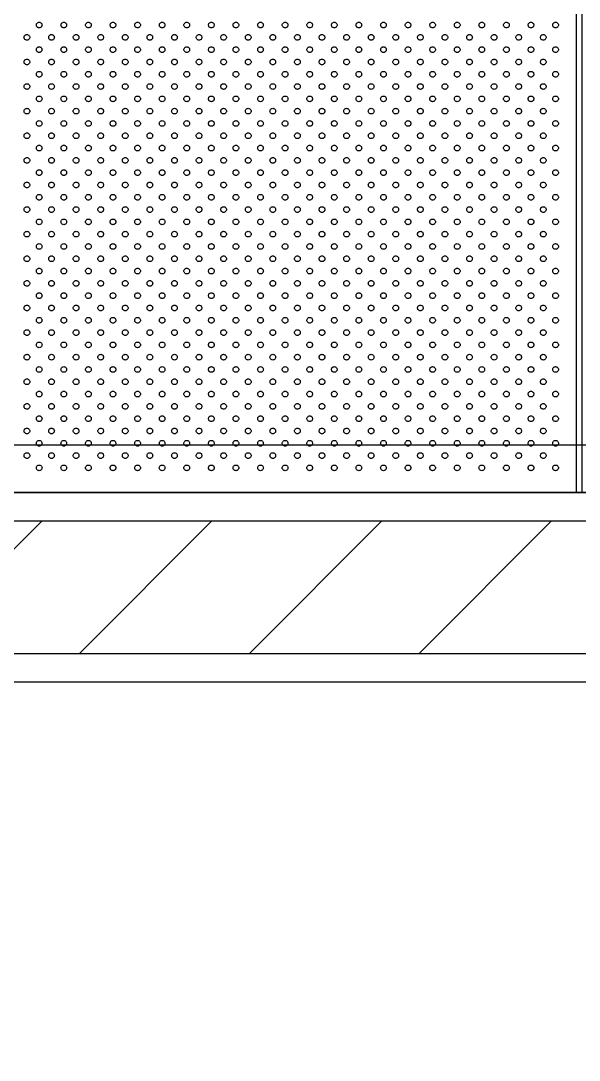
# Model space of a CAD drawing. Header units: millimetres. Extents: x 28487 to 58856, y 2691 to 22893.
# Drawn here: x 29377 to 29673, y 4850 to 5399 of the extents above; entities that cross this region are included whole.
import ezdxf
from ezdxf.xclip import XClip

# ---------------------------------------------------------------- set-up
doc = ezdxf.new("R2010")
doc.units = ezdxf.units.MM
doc.header["$XCLIPFRAME"] = 0
for name, color, linetype in [('0-LOCK', 251, 'Continuous'), ('000 - H A T C H', 9, 'Continuous'), ('000_CLIP-IN_ACESSORIES_SUB_COLOR_1', 1, 'Continuous'), ('000_CLIP-IN_PANEL_MAIN_COLOR_1', 3, 'Continuous'), ('000_CLIP-IN_PANEL_SUB_COLOR_2', 1, 'Continuous'), ('000_CLIP-IN_PANEL_WIPEOUT_', 250, 'Continuous')]:
    doc.layers.add(name, color=color, linetype=linetype)

# ---------------------------------------------------------------- blocks, each defined once
blk = doc.blocks.new('C-2-PP00-AR-2350-01-B_20251110-161349_EX_PLAN_WALL')
h = blk.add_hatch()
h.set_pattern_fill('ANSI31', color=251, scale=20, style=0)
h.set_pattern_definition([(45, (344539.788377367, -412772.7056011707), (-44.90128060534576, 44.90128060534577), [])])
h.paths.add_polyline_path([(14.89999999850988, -1900.000000001863), (84.89999999850988, -1900.000000001863), (84.89999999850988, -100.0000000018626), (14.89999999850988, -100.0000000018626)])
h.paths.add_polyline_path([(99.89999999850988, -1915.000000001863), (99.89999999850988, -1985), (3099.89999999851, -1985), (3099.89999999851, -1915.000000001863)])
h.paths.add_polyline_path([(3184.900000002235, -100.0000000018626), (3114.89999999851, -100.0000000018626), (3114.89999999851, -1900.000000001863), (3184.89999999851, -1900.000000001863)])
at = {"color": 2}
for p, q in [((99.89999999850988, -1900.000000001863), (3099.89999999851, -1900.000000001863)), ((0, -2000), (3199.800000000745, -2000))]:
    blk.add_line(p, q, dxfattribs=at)
at = {"color": 1}
for p, q in [((99.89999999850988, -1915.000000001863), (3099.89999999851, -1915.000000001863)), ((99.89999999850988, -1985), (3099.89999999851, -1985))]:
    blk.add_line(p, q, dxfattribs=at)
blk = doc.blocks.new('*U157')
blk.add_wipeout([(-299.9999999809079, -299.9999999943541), (300.0000000190922, -299.9999999943541), (300.0000000190922, 300.0000000056459), (-299.9999999809079, 300.0000000056459)]).dxf.layer = '000_CLIP-IN_PANEL_WIPEOUT_'
at = {"layer": '000_CLIP-IN_ACESSORIES_SUB_COLOR_1'}
blk.add_lwpolyline([(-296.9999999809079, -296.9999999943541), (297.0000000190921, -296.9999999943541), (297.0000000190921, 297.0000000056459), (-296.9999999809079, 297.0000000056459)], close=True, dxfattribs=at)
at = {"layer": '000_CLIP-IN_PANEL_MAIN_COLOR_1'}
blk.add_lwpolyline([(-299.9999999809079, -299.9999999943541), (300.0000000190921, -299.9999999943541), (300.0000000190921, 300.0000000056459), (-299.9999999809079, 300.0000000056459)], close=True, dxfattribs=at)
blk = doc.blocks.new('TYP.CLIP-IN_20251110-163539_FOR_PPLINE_C02')
blk.add_blockref('*U157', (-900, -900.0000000000518))
at = {"color": 1}
blk.add_lwpolyline([(-1500.000000000005, -900.0000000000002), (1499.999999999995, -900.0000000000002), (1499.999999999995, 899.9999999999998), (-1500.000000000005, 899.9999999999998)], close=True, dxfattribs=at)
at = {"layer": '000_CLIP-IN_PANEL_SUB_COLOR_2'}
for centre in [(-886.9999999601132, -652.9999999941147), (-873.9999999611027, -652.9999999941147), (-860.9999999620923, -652.9999999941147), (-847.9999999630818, -652.9999999941147), (-834.9999999640713, -652.9999999941147), (-821.9999999650609, -652.9999999941147), (-808.9999999660504, -652.9999999941147), (-795.9999999670399, -652.9999999941145), (-782.9999999680294, -652.9999999941145), (-769.999999969019, -652.9999999941145), (-756.9999999700085, -652.9999999941145), (-743.999999970998, -652.9999999941145), (-730.9999999719876, -652.9999999941145), (-717.9999999729771, -652.9999999941145), (-704.9999999739666, -652.9999999941145), (-691.9999999749562, -652.9999999941145), (-678.9999999759457, -652.9999999941145), (-665.9999999769352, -652.9999999941145), (-652.9999999779247, -652.9999999941145), (-639.9999999789143, -652.9999999941145), (-626.9999999799038, -652.9999999941145), (-613.9999999808933, -652.9999999941145), (-893.4999999596475, -659.4999999945003), (-880.4999999606371, -659.4999999945003), (-867.4999999616266, -659.4999999945003), (-854.4999999626161, -659.4999999945003), (-841.4999999636057, -659.4999999945003), (-828.4999999645952, -659.4999999945003), (-815.4999999655847, -659.4999999945003), (-802.4999999665743, -659.4999999945003), (-789.4999999675638, -659.4999999945002), (-776.4999999685533, -659.4999999945002), (-763.4999999695428, -659.4999999945002), (-750.4999999705324, -659.4999999945002), (-737.4999999715219, -659.4999999945002), (-724.4999999725114, -659.4999999945002), (-711.499999973501, -659.4999999945002), (-698.4999999744905, -659.4999999945002), (-685.49999997548, -659.4999999945002), (-672.4999999764696, -659.4999999945002), (-659.4999999774591, -659.4999999945002), (-646.4999999784486, -659.4999999945002), (-633.4999999794381, -659.4999999945002), (-620.4999999804277, -659.4999999945002), (-886.9999999601132, -665.9999999940346), (-873.9999999611027, -665.9999999940346), (-860.9999999620923, -665.9999999940346), (-847.9999999630818, -665.9999999940346), (-834.9999999640713, -665.9999999940346), (-821.9999999650609, -665.9999999940346), (-808.9999999660504, -665.9999999940345), (-795.9999999670399, -665.9999999940345), (-782.9999999680294, -665.9999999940345), (-769.999999969019, -665.9999999940345), (-756.9999999700085, -665.9999999940345), (-743.999999970998, -665.9999999940345), (-730.9999999719876, -665.9999999940345), (-717.9999999729771, -665.9999999940345), (-704.9999999739666, -665.9999999940345), (-691.9999999749562, -665.9999999940345), (-678.9999999759457, -665.9999999940345), (-665.9999999769352, -665.9999999940345), (-652.9999999779247, -665.9999999940345), (-639.9999999789143, -665.9999999940345), (-626.9999999799038, -665.9999999940345), (-613.9999999808933, -665.9999999940345), (-893.4999999596475, -672.4999999944203), (-880.4999999606371, -672.4999999944203), (-867.4999999616266, -672.4999999944203), (-854.4999999626161, -672.4999999944203), (-841.4999999636057, -672.4999999944203), (-828.4999999645952, -672.4999999944203), (-815.4999999655847, -672.4999999944203), (-802.4999999665743, -672.4999999944201), (-789.4999999675638, -672.4999999944201), (-776.4999999685533, -672.4999999944201), (-763.4999999695428, -672.4999999944201), (-750.4999999705324, -672.4999999944201), (-737.4999999715219, -672.4999999944201), (-724.4999999725114, -672.4999999944201), (-711.499999973501, -672.4999999944201), (-698.4999999744905, -672.4999999944201), (-685.49999997548, -672.4999999944201), (-672.4999999764696, -672.4999999944201), (-659.4999999774591, -672.4999999944201), (-646.4999999784486, -672.4999999944201), (-633.4999999794381, -672.4999999944201), (-620.4999999804277, -672.4999999944201), (-886.9999999601132, -678.9999999939546), (-873.9999999611027, -678.9999999939546), (-860.9999999620923, -678.9999999939546), (-847.9999999630818, -678.9999999939546), (-834.9999999640713, -678.9999999939546), (-821.9999999650609, -678.9999999939546), (-808.9999999660504, -678.9999999939545), (-795.9999999670399, -678.9999999939545), (-782.9999999680294, -678.9999999939545), (-769.999999969019, -678.9999999939545), (-756.9999999700085, -678.9999999939545), (-743.999999970998, -678.9999999939545), (-730.9999999719876, -678.9999999939545), (-717.9999999729771, -678.9999999939545), (-704.9999999739666, -678.9999999939545), (-691.9999999749562, -678.9999999939545), (-678.9999999759457, -678.9999999939545), (-665.9999999769352, -678.9999999939545), (-652.9999999779247, -678.9999999939545), (-639.9999999789143, -678.9999999939545), (-626.9999999799038, -678.9999999939545), (-613.9999999808933, -678.9999999939545), (-893.4999999596475, -685.4999999943402), (-880.4999999606371, -685.4999999943402), (-867.4999999616266, -685.4999999943402), (-854.4999999626161, -685.4999999943402), (-841.4999999636057, -685.4999999943402), (-828.4999999645952, -685.4999999943402), (-815.4999999655847, -685.4999999943402), (-802.4999999665743, -685.4999999943401), (-789.4999999675638, -685.4999999943401), (-776.4999999685533, -685.4999999943401), (-763.4999999695428, -685.4999999943401), (-750.4999999705324, -685.4999999943401), (-737.4999999715219, -685.4999999943401), (-724.4999999725114, -685.4999999943401), (-711.499999973501, -685.4999999943401), (-698.4999999744905, -685.4999999943401), (-685.49999997548, -685.4999999943401), (-672.4999999764696, -685.4999999943401), (-659.4999999774591, -685.4999999943401), (-646.4999999784486, -685.4999999943401), (-633.4999999794381, -685.4999999943401), (-620.4999999804277, -685.4999999943401), (-886.9999999601132, -691.9999999938746), (-873.9999999611027, -691.9999999938746), (-860.9999999620923, -691.9999999938746), (-847.9999999630818, -691.9999999938746), (-834.9999999640713, -691.9999999938746), (-821.9999999650609, -691.9999999938746), (-808.9999999660504, -691.9999999938744), (-795.9999999670399, -691.9999999938744), (-782.9999999680294, -691.9999999938744), (-769.999999969019, -691.9999999938744), (-756.9999999700085, -691.9999999938744), (-743.999999970998, -691.9999999938744), (-730.9999999719876, -691.9999999938744), (-717.9999999729771, -691.9999999938744), (-704.9999999739666, -691.9999999938744), (-691.9999999749562, -691.9999999938744), (-678.9999999759457, -691.9999999938744), (-665.9999999769352, -691.9999999938744), (-652.9999999779247, -691.9999999938744), (-639.9999999789143, -691.9999999938744), (-626.9999999799038, -691.9999999938744), (-613.9999999808933, -691.9999999938744), (-893.4999999596475, -698.4999999942602), (-880.4999999606371, -698.4999999942602), (-867.4999999616266, -698.4999999942602), (-854.4999999626161, -698.4999999942602), (-841.4999999636057, -698.4999999942602), (-828.4999999645952, -698.4999999942602), (-815.4999999655847, -698.4999999942602), (-802.4999999665743, -698.4999999942601), (-789.4999999675638, -698.4999999942601), (-776.4999999685533, -698.4999999942601), (-763.4999999695428, -698.4999999942601), (-750.4999999705324, -698.4999999942601), (-737.4999999715219, -698.4999999942601), (-724.4999999725114, -698.4999999942601), (-711.499999973501, -698.4999999942601), (-698.4999999744905, -698.4999999942601), (-685.49999997548, -698.4999999942601), (-672.4999999764696, -698.4999999942601), (-659.4999999774591, -698.4999999942601), (-646.4999999784486, -698.4999999942601), (-633.4999999794381, -698.4999999942601), (-620.4999999804277, -698.4999999942601), (-886.9999999601132, -704.9999999937945), (-873.9999999611027, -704.9999999937945), (-860.9999999620923, -704.9999999937945), (-847.9999999630818, -704.9999999937945), (-834.9999999640713, -704.9999999937945), (-821.9999999650609, -704.9999999937945), (-808.9999999660504, -704.9999999937944), (-795.9999999670399, -704.9999999937944), (-782.9999999680294, -704.9999999937944), (-769.999999969019, -704.9999999937944), (-756.9999999700085, -704.9999999937944), (-743.999999970998, -704.9999999937944), (-730.9999999719876, -704.9999999937944), (-717.9999999729771, -704.9999999937944), (-704.9999999739666, -704.9999999937944), (-691.9999999749562, -704.9999999937944), (-678.9999999759457, -704.9999999937944), (-665.9999999769352, -704.9999999937944), (-652.9999999779247, -704.9999999937944), (-639.9999999789143, -704.9999999937944), (-626.9999999799038, -704.9999999937944), (-613.9999999808933, -704.9999999937944), (-893.4999999596475, -711.4999999941801), (-880.4999999606371, -711.4999999941801), (-867.4999999616266, -711.4999999941801), (-854.4999999626161, -711.4999999941801), (-841.4999999636057, -711.4999999941801), (-828.4999999645952, -711.4999999941801), (-815.4999999655847, -711.4999999941801), (-802.4999999665743, -711.49999999418), (-789.4999999675638, -711.49999999418), (-776.4999999685533, -711.49999999418), (-763.4999999695428, -711.49999999418), (-750.4999999705324, -711.49999999418), (-737.4999999715219, -711.49999999418), (-724.4999999725114, -711.49999999418), (-711.499999973501, -711.49999999418), (-698.4999999744905, -711.49999999418), (-685.49999997548, -711.49999999418), (-672.4999999764696, -711.49999999418), (-659.4999999774591, -711.49999999418), (-646.4999999784486, -711.49999999418), (-633.4999999794381, -711.49999999418), (-620.4999999804277, -711.49999999418), (-886.9999999601132, -717.9999999937145), (-873.9999999611027, -717.9999999937145), (-860.9999999620923, -717.9999999937145), (-847.9999999630818, -717.9999999937145), (-834.9999999640713, -717.9999999937145), (-821.9999999650609, -717.9999999937145), (-808.9999999660504, -717.9999999937144), (-795.9999999670399, -717.9999999937144), (-782.9999999680294, -717.9999999937144), (-769.999999969019, -717.9999999937144), (-756.9999999700085, -717.9999999937144), (-743.999999970998, -717.9999999937144), (-730.9999999719876, -717.9999999937144), (-717.9999999729771, -717.9999999937144), (-704.9999999739666, -717.9999999937144), (-691.9999999749562, -717.9999999937144), (-678.9999999759457, -717.9999999937144), (-665.9999999769352, -717.9999999937144), (-652.9999999779247, -717.9999999937144), (-639.9999999789143, -717.9999999937144), (-626.9999999799038, -717.9999999937144), (-613.9999999808933, -717.9999999937144), (-893.4999999596475, -724.4999999941001), (-880.4999999606371, -724.4999999941001), (-867.4999999616266, -724.4999999941001), (-854.4999999626161, -724.4999999941001), (-841.4999999636057, -724.4999999941001), (-828.4999999645952, -724.4999999941001), (-815.4999999655847, -724.4999999941001), (-802.4999999665743, -724.4999999941), (-789.4999999675638, -724.4999999941), (-776.4999999685533, -724.4999999941), (-763.4999999695428, -724.4999999941), (-750.4999999705324, -724.4999999941), (-737.4999999715219, -724.4999999941), (-724.4999999725114, -724.4999999941), (-711.499999973501, -724.4999999941), (-698.4999999744905, -724.4999999941), (-685.49999997548, -724.4999999941), (-672.4999999764696, -724.4999999941), (-659.4999999774591, -724.4999999941), (-646.4999999784486, -724.4999999941), (-633.4999999794381, -724.4999999941), (-620.4999999804277, -724.4999999941), (-886.9999999601132, -730.9999999936344), (-873.9999999611027, -730.9999999936344), (-860.9999999620923, -730.9999999936344), (-847.9999999630818, -730.9999999936344), (-834.9999999640713, -730.9999999936344), (-821.9999999650609, -730.9999999936343), (-808.9999999660504, -730.9999999936343), (-795.9999999670399, -730.9999999936343), (-782.9999999680294, -730.9999999936343), (-769.999999969019, -730.9999999936343), (-756.9999999700085, -730.9999999936343), (-743.999999970998, -730.9999999936343), (-730.9999999719876, -730.9999999936343), (-717.9999999729771, -730.9999999936343), (-704.9999999739666, -730.9999999936343), (-691.9999999749562, -730.9999999936343), (-678.9999999759457, -730.9999999936343), (-665.9999999769352, -730.9999999936343), (-652.9999999779247, -730.9999999936343), (-639.9999999789143, -730.9999999936343), (-626.9999999799038, -730.9999999936343), (-613.9999999808933, -730.9999999936343), (-893.4999999596475, -737.4999999940201), (-880.4999999606371, -737.4999999940201), (-867.4999999616266, -737.4999999940201), (-854.4999999626161, -737.4999999940201), (-841.4999999636057, -737.4999999940201), (-828.4999999645952, -737.49999999402), (-815.4999999655847, -737.49999999402), (-802.4999999665743, -737.49999999402), (-789.4999999675638, -737.49999999402), (-776.4999999685533, -737.49999999402), (-763.4999999695428, -737.49999999402), (-750.4999999705324, -737.49999999402), (-737.4999999715219, -737.49999999402), (-724.4999999725114, -737.49999999402), (-711.499999973501, -737.49999999402), (-698.4999999744905, -737.49999999402), (-685.49999997548, -737.49999999402), (-672.4999999764696, -737.49999999402), (-659.4999999774591, -737.49999999402), (-646.4999999784486, -737.49999999402), (-633.4999999794381, -737.49999999402), (-620.4999999804277, -737.49999999402), (-886.9999999601132, -743.9999999935544), (-873.9999999611027, -743.9999999935544), (-860.9999999620923, -743.9999999935544), (-847.9999999630818, -743.9999999935544), (-834.9999999640713, -743.9999999935544), (-821.9999999650609, -743.9999999935543), (-808.9999999660504, -743.9999999935543), (-795.9999999670399, -743.9999999935543), (-782.9999999680294, -743.9999999935543), (-769.999999969019, -743.9999999935543), (-756.9999999700085, -743.9999999935543), (-743.999999970998, -743.9999999935543), (-730.9999999719876, -743.9999999935543), (-717.9999999729771, -743.9999999935543), (-704.9999999739666, -743.9999999935543), (-691.9999999749562, -743.9999999935543), (-678.9999999759457, -743.9999999935543), (-665.9999999769352, -743.9999999935543), (-652.9999999779247, -743.9999999935543), (-639.9999999789143, -743.9999999935543), (-626.9999999799038, -743.9999999935543), (-613.9999999808933, -743.9999999935543), (-893.4999999596475, -750.49999999394), (-880.4999999606371, -750.49999999394), (-867.4999999616266, -750.49999999394), (-854.4999999626161, -750.49999999394), (-841.4999999636057, -750.49999999394), (-828.4999999645952, -750.4999999939399), (-815.4999999655847, -750.4999999939399), (-802.4999999665743, -750.4999999939399), (-789.4999999675638, -750.4999999939399), (-776.4999999685533, -750.4999999939399), (-763.4999999695428, -750.4999999939399), (-750.4999999705324, -750.4999999939399), (-737.4999999715219, -750.4999999939399), (-724.4999999725114, -750.4999999939399), (-711.499999973501, -750.4999999939399), (-698.4999999744905, -750.4999999939399), (-685.49999997548, -750.4999999939399), (-672.4999999764696, -750.4999999939399), (-659.4999999774591, -750.4999999939399), (-646.4999999784486, -750.4999999939399), (-633.4999999794381, -750.4999999939399), (-620.4999999804277, -750.4999999939399), (-886.9999999601132, -756.9999999934744), (-873.9999999611027, -756.9999999934744), (-860.9999999620923, -756.9999999934744), (-847.9999999630818, -756.9999999934744), (-834.9999999640713, -756.9999999934744), (-821.9999999650609, -756.9999999934743), (-808.9999999660504, -756.9999999934743), (-795.9999999670399, -756.9999999934743), (-782.9999999680294, -756.9999999934743), (-769.999999969019, -756.9999999934743), (-756.9999999700085, -756.9999999934743), (-743.999999970998, -756.9999999934743), (-730.9999999719876, -756.9999999934743), (-717.9999999729771, -756.9999999934743), (-704.9999999739666, -756.9999999934743), (-691.9999999749562, -756.9999999934743), (-678.9999999759457, -756.9999999934743), (-665.9999999769352, -756.9999999934743), (-652.9999999779247, -756.9999999934743), (-639.9999999789143, -756.9999999934743), (-626.9999999799038, -756.9999999934743), (-613.9999999808933, -756.9999999934743), (-893.4999999596475, -763.49999999386), (-880.4999999606371, -763.49999999386), (-867.4999999616266, -763.49999999386), (-854.4999999626161, -763.49999999386), (-841.4999999636057, -763.49999999386), (-828.4999999645952, -763.4999999938599), (-815.4999999655847, -763.4999999938599), (-802.4999999665743, -763.4999999938599), (-789.4999999675638, -763.4999999938599), (-776.4999999685533, -763.4999999938599), (-763.4999999695428, -763.4999999938599), (-750.4999999705324, -763.4999999938599), (-737.4999999715219, -763.4999999938599), (-724.4999999725114, -763.4999999938599), (-711.499999973501, -763.4999999938599), (-698.4999999744905, -763.4999999938599), (-685.49999997548, -763.4999999938599), (-672.4999999764696, -763.4999999938599), (-659.4999999774591, -763.4999999938599), (-646.4999999784486, -763.4999999938599), (-633.4999999794381, -763.4999999938599), (-620.4999999804277, -763.4999999938599), (-886.9999999601132, -769.9999999933943), (-873.9999999611027, -769.9999999933943), (-860.9999999620923, -769.9999999933943), (-847.9999999630818, -769.9999999933943), (-834.9999999640713, -769.9999999933943), (-821.9999999650609, -769.9999999933942), (-808.9999999660504, -769.9999999933942), (-795.9999999670399, -769.9999999933942), (-782.9999999680294, -769.9999999933942), (-769.999999969019, -769.9999999933942), (-756.9999999700085, -769.9999999933942), (-743.999999970998, -769.9999999933942), (-730.9999999719876, -769.9999999933942), (-717.9999999729771, -769.9999999933942), (-704.9999999739666, -769.9999999933942), (-691.9999999749562, -769.9999999933942), (-678.9999999759457, -769.9999999933942), (-665.9999999769352, -769.9999999933942), (-652.9999999779247, -769.9999999933942), (-639.9999999789143, -769.9999999933942), (-626.9999999799038, -769.9999999933942), (-613.9999999808933, -769.9999999933942), (-893.4999999596475, -776.49999999378), (-880.4999999606371, -776.49999999378), (-867.4999999616266, -776.49999999378), (-854.4999999626161, -776.49999999378), (-841.4999999636057, -776.49999999378), (-828.4999999645952, -776.4999999937799), (-815.4999999655847, -776.4999999937799), (-802.4999999665743, -776.4999999937799), (-789.4999999675638, -776.4999999937799), (-776.4999999685533, -776.4999999937799), (-763.4999999695428, -776.4999999937799), (-750.4999999705324, -776.4999999937799), (-737.4999999715219, -776.4999999937799), (-724.4999999725114, -776.4999999937799), (-711.499999973501, -776.4999999937799), (-698.4999999744905, -776.4999999937799), (-685.49999997548, -776.4999999937799), (-672.4999999764696, -776.4999999937799), (-659.4999999774591, -776.4999999937799), (-646.4999999784486, -776.4999999937799), (-633.4999999794381, -776.4999999937799), (-620.4999999804277, -776.4999999937799), (-886.9999999601132, -782.9999999933143), (-873.9999999611027, -782.9999999933143), (-860.9999999620923, -782.9999999933143), (-847.9999999630818, -782.9999999933143), (-834.9999999640713, -782.9999999933143), (-821.9999999650609, -782.9999999933142), (-808.9999999660504, -782.9999999933142), (-795.9999999670399, -782.9999999933142), (-782.9999999680294, -782.9999999933142), (-769.999999969019, -782.9999999933142), (-756.9999999700085, -782.9999999933142), (-743.999999970998, -782.9999999933142), (-730.9999999719876, -782.9999999933142), (-717.9999999729771, -782.9999999933142), (-704.9999999739666, -782.9999999933142), (-691.9999999749562, -782.9999999933142), (-678.9999999759457, -782.9999999933142), (-665.9999999769352, -782.9999999933142), (-652.9999999779247, -782.9999999933142), (-639.9999999789143, -782.9999999933142), (-626.9999999799038, -782.9999999933142), (-613.9999999808933, -782.9999999933142), (-893.4999999596475, -789.4999999936999), (-880.4999999606371, -789.4999999936999), (-867.4999999616266, -789.4999999936999), (-854.4999999626161, -789.4999999936999), (-841.4999999636057, -789.4999999936999), (-828.4999999645952, -789.4999999936998), (-815.4999999655847, -789.4999999936998), (-802.4999999665743, -789.4999999936998), (-789.4999999675638, -789.4999999936998), (-776.4999999685533, -789.4999999936998), (-763.4999999695428, -789.4999999936998), (-750.4999999705324, -789.4999999936998), (-737.4999999715219, -789.4999999936998), (-724.4999999725114, -789.4999999936998), (-711.499999973501, -789.4999999936998), (-698.4999999744905, -789.4999999936998), (-685.49999997548, -789.4999999936998), (-672.4999999764696, -789.4999999936998), (-659.4999999774591, -789.4999999936998), (-646.4999999784486, -789.4999999936998), (-633.4999999794381, -789.4999999936998), (-620.4999999804277, -789.4999999936998), (-886.9999999601132, -795.9999999932343), (-873.9999999611027, -795.9999999932343), (-860.9999999620923, -795.9999999932343), (-847.9999999630818, -795.9999999932343), (-834.9999999640713, -795.9999999932343), (-821.9999999650609, -795.9999999932342), (-808.9999999660504, -795.9999999932342), (-795.9999999670399, -795.9999999932342), (-782.9999999680294, -795.9999999932342), (-769.999999969019, -795.9999999932342), (-756.9999999700085, -795.9999999932342), (-743.999999970998, -795.9999999932342), (-730.9999999719876, -795.9999999932342), (-717.9999999729771, -795.9999999932342), (-704.9999999739666, -795.9999999932342), (-691.9999999749562, -795.9999999932342), (-678.9999999759457, -795.9999999932342), (-665.9999999769352, -795.9999999932342), (-652.9999999779247, -795.9999999932342), (-639.9999999789143, -795.9999999932342), (-626.9999999799038, -795.9999999932342), (-613.9999999808933, -795.9999999932342), (-893.4999999596475, -802.4999999936199), (-880.4999999606371, -802.4999999936199), (-867.4999999616266, -802.4999999936199), (-854.4999999626161, -802.4999999936199), (-841.4999999636057, -802.4999999936199), (-828.4999999645952, -802.4999999936198), (-815.4999999655847, -802.4999999936198), (-802.4999999665743, -802.4999999936198), (-789.4999999675638, -802.4999999936198), (-776.4999999685533, -802.4999999936198), (-763.4999999695428, -802.4999999936198), (-750.4999999705324, -802.4999999936198), (-737.4999999715219, -802.4999999936198), (-724.4999999725114, -802.4999999936198), (-711.499999973501, -802.4999999936198), (-698.4999999744905, -802.4999999936198), (-685.49999997548, -802.4999999936198), (-672.4999999764696, -802.4999999936198), (-659.4999999774591, -802.4999999936198), (-646.4999999784486, -802.4999999936198), (-633.4999999794381, -802.4999999936198), (-620.4999999804277, -802.4999999936198), (-886.9999999601132, -808.9999999931542), (-873.9999999611027, -808.9999999931542), (-860.9999999620923, -808.9999999931542), (-847.9999999630818, -808.9999999931542), (-834.9999999640713, -808.9999999931542), (-821.9999999650609, -808.9999999931541), (-808.9999999660504, -808.9999999931541), (-795.9999999670399, -808.9999999931541), (-782.9999999680294, -808.9999999931541), (-769.999999969019, -808.9999999931541), (-756.9999999700085, -808.9999999931541), (-743.999999970998, -808.9999999931541), (-730.9999999719876, -808.9999999931541), (-717.9999999729771, -808.9999999931541), (-704.9999999739666, -808.9999999931541), (-691.9999999749562, -808.9999999931541), (-678.9999999759457, -808.9999999931541), (-665.9999999769352, -808.9999999931541), (-652.9999999779247, -808.9999999931541), (-639.9999999789143, -808.9999999931541), (-626.9999999799038, -808.9999999931541), (-613.9999999808933, -808.9999999931541), (-893.4999999596475, -815.4999999935399), (-880.4999999606371, -815.4999999935399), (-867.4999999616266, -815.4999999935399), (-854.4999999626161, -815.4999999935399), (-841.4999999636057, -815.4999999935399), (-828.4999999645952, -815.4999999935397), (-815.4999999655847, -815.4999999935397), (-802.4999999665743, -815.4999999935397), (-789.4999999675638, -815.4999999935397), (-776.4999999685533, -815.4999999935397), (-763.4999999695428, -815.4999999935397), (-750.4999999705324, -815.4999999935397), (-737.4999999715219, -815.4999999935397), (-724.4999999725114, -815.4999999935397), (-711.499999973501, -815.4999999935397), (-698.4999999744905, -815.4999999935397), (-685.49999997548, -815.4999999935397), (-672.4999999764696, -815.4999999935397), (-659.4999999774591, -815.4999999935397), (-646.4999999784486, -815.4999999935397), (-633.4999999794381, -815.4999999935397), (-620.4999999804277, -815.4999999935397), (-886.9999999601132, -821.9999999930742), (-873.9999999611027, -821.9999999930742), (-860.9999999620923, -821.9999999930742), (-847.9999999630818, -821.9999999930742), (-834.9999999640713, -821.9999999930742), (-821.9999999650609, -821.9999999930741), (-808.9999999660504, -821.9999999930741), (-795.9999999670399, -821.9999999930741), (-782.9999999680294, -821.9999999930741), (-769.999999969019, -821.9999999930741), (-756.9999999700085, -821.9999999930741), (-743.999999970998, -821.9999999930741), (-730.9999999719876, -821.9999999930741), (-717.9999999729771, -821.9999999930741), (-704.9999999739666, -821.9999999930741), (-691.9999999749562, -821.9999999930741), (-678.9999999759457, -821.9999999930741), (-665.9999999769352, -821.9999999930741), (-652.9999999779247, -821.9999999930741), (-639.9999999789143, -821.9999999930741), (-626.9999999799038, -821.9999999930741), (-613.9999999808933, -821.9999999930741), (-893.4999999596475, -828.4999999934598), (-880.4999999606371, -828.4999999934598), (-867.4999999616266, -828.4999999934598), (-854.4999999626161, -828.4999999934598), (-841.4999999636057, -828.4999999934598), (-828.4999999645952, -828.4999999934597), (-815.4999999655847, -828.4999999934597), (-802.4999999665743, -828.4999999934597), (-789.4999999675638, -828.4999999934597), (-776.4999999685533, -828.4999999934597), (-763.4999999695428, -828.4999999934597), (-750.4999999705324, -828.4999999934597), (-737.4999999715219, -828.4999999934597), (-724.4999999725114, -828.4999999934597), (-711.499999973501, -828.4999999934597), (-698.4999999744905, -828.4999999934597), (-685.49999997548, -828.4999999934597), (-672.4999999764696, -828.4999999934597), (-659.4999999774591, -828.4999999934597), (-646.4999999784486, -828.4999999934597), (-633.4999999794381, -828.4999999934597), (-620.4999999804277, -828.4999999934597), (-886.9999999601132, -834.9999999929942), (-873.9999999611027, -834.9999999929942), (-860.9999999620923, -834.9999999929942), (-847.9999999630818, -834.9999999929942), (-834.9999999640713, -834.9999999929942), (-821.9999999650609, -834.999999992994), (-808.9999999660504, -834.999999992994), (-795.9999999670399, -834.999999992994), (-782.9999999680294, -834.999999992994), (-769.999999969019, -834.999999992994), (-756.9999999700085, -834.999999992994), (-743.999999970998, -834.999999992994), (-730.9999999719876, -834.999999992994), (-717.9999999729771, -834.999999992994), (-704.9999999739666, -834.999999992994), (-691.9999999749562, -834.999999992994), (-678.9999999759457, -834.999999992994), (-665.9999999769352, -834.999999992994), (-652.9999999779247, -834.999999992994), (-639.9999999789143, -834.999999992994), (-626.9999999799038, -834.999999992994), (-613.9999999808933, -834.999999992994), (-893.4999999596475, -841.4999999933798), (-880.4999999606371, -841.4999999933798), (-867.4999999616266, -841.4999999933798), (-854.4999999626161, -841.4999999933798), (-841.4999999636057, -841.4999999933798), (-828.4999999645952, -841.4999999933797), (-815.4999999655847, -841.4999999933797), (-802.4999999665743, -841.4999999933797), (-789.4999999675638, -841.4999999933797), (-776.4999999685533, -841.4999999933797), (-763.4999999695428, -841.4999999933797), (-750.4999999705324, -841.4999999933797), (-737.4999999715219, -841.4999999933797), (-724.4999999725114, -841.4999999933797), (-711.499999973501, -841.4999999933797), (-698.4999999744905, -841.4999999933797), (-685.49999997548, -841.4999999933797), (-672.4999999764696, -841.4999999933797), (-659.4999999774591, -841.4999999933797), (-646.4999999784486, -841.4999999933797), (-633.4999999794381, -841.4999999933797), (-620.4999999804277, -841.4999999933797), (-886.9999999601132, -847.9999999929141), (-873.9999999611027, -847.9999999929141), (-860.9999999620923, -847.9999999929141), (-847.9999999630818, -847.9999999929141), (-834.9999999640713, -847.9999999929141), (-821.9999999650609, -847.999999992914), (-808.9999999660504, -847.999999992914), (-795.9999999670399, -847.999999992914), (-782.9999999680294, -847.999999992914), (-769.999999969019, -847.999999992914), (-756.9999999700085, -847.999999992914), (-743.999999970998, -847.999999992914), (-730.9999999719876, -847.999999992914), (-717.9999999729771, -847.999999992914), (-704.9999999739666, -847.999999992914), (-691.9999999749562, -847.999999992914), (-678.9999999759457, -847.999999992914), (-665.9999999769352, -847.999999992914), (-652.9999999779247, -847.999999992914), (-639.9999999789143, -847.999999992914), (-626.9999999799038, -847.999999992914), (-613.9999999808933, -847.999999992914), (-893.4999999596475, -854.4999999932998), (-880.4999999606371, -854.4999999932998), (-867.4999999616266, -854.4999999932998), (-854.4999999626161, -854.4999999932998), (-841.4999999636057, -854.4999999932998), (-828.4999999645952, -854.4999999932996), (-815.4999999655847, -854.4999999932996), (-802.4999999665743, -854.4999999932996), (-789.4999999675638, -854.4999999932996), (-776.4999999685533, -854.4999999932996), (-763.4999999695428, -854.4999999932996), (-750.4999999705324, -854.4999999932996), (-737.4999999715219, -854.4999999932996), (-724.4999999725114, -854.4999999932996), (-711.499999973501, -854.4999999932996), (-698.4999999744905, -854.4999999932996), (-685.49999997548, -854.4999999932996), (-672.4999999764696, -854.4999999932996), (-659.4999999774591, -854.4999999932996), (-646.4999999784486, -854.4999999932996), (-633.4999999794381, -854.4999999932996), (-620.4999999804277, -854.4999999932996), (-886.9999999601132, -860.9999999928341), (-873.9999999611027, -860.9999999928341), (-860.9999999620923, -860.999999992834), (-847.9999999630818, -860.999999992834), (-834.9999999640713, -860.999999992834), (-821.9999999650609, -860.999999992834), (-808.9999999660504, -860.999999992834), (-795.9999999670399, -860.999999992834), (-782.9999999680294, -860.999999992834), (-769.999999969019, -860.999999992834), (-756.9999999700085, -860.999999992834), (-743.999999970998, -860.999999992834), (-730.9999999719876, -860.999999992834), (-717.9999999729771, -860.999999992834), (-704.9999999739666, -860.999999992834), (-691.9999999749562, -860.999999992834), (-678.9999999759457, -860.999999992834), (-665.9999999769352, -860.999999992834), (-652.9999999779247, -860.999999992834), (-639.9999999789143, -860.999999992834), (-626.9999999799038, -860.999999992834), (-613.9999999808933, -860.999999992834), (-893.4999999596475, -867.4999999932197), (-880.4999999606371, -867.4999999932197), (-867.4999999616266, -867.4999999932196), (-854.4999999626161, -867.4999999932196), (-841.4999999636057, -867.4999999932196), (-828.4999999645952, -867.4999999932196), (-815.4999999655847, -867.4999999932196), (-802.4999999665743, -867.4999999932196), (-789.4999999675638, -867.4999999932196), (-776.4999999685533, -867.4999999932196), (-763.4999999695428, -867.4999999932196), (-750.4999999705324, -867.4999999932196), (-737.4999999715219, -867.4999999932196), (-724.4999999725114, -867.4999999932196), (-711.499999973501, -867.4999999932196), (-698.4999999744905, -867.4999999932196), (-685.49999997548, -867.4999999932196), (-672.4999999764696, -867.4999999932196), (-659.4999999774591, -867.4999999932196), (-646.4999999784486, -867.4999999932196), (-633.4999999794381, -867.4999999932196), (-620.4999999804277, -867.4999999932196), (-886.9999999601132, -873.999999992754), (-873.9999999611027, -873.999999992754), (-860.9999999620923, -873.9999999927539), (-847.9999999630818, -873.9999999927539), (-834.9999999640713, -873.9999999927539), (-821.9999999650609, -873.9999999927539), (-808.9999999660504, -873.9999999927539), (-795.9999999670399, -873.9999999927539), (-782.9999999680294, -873.9999999927539), (-769.999999969019, -873.9999999927539), (-756.9999999700085, -873.9999999927539), (-743.999999970998, -873.9999999927539), (-730.9999999719876, -873.9999999927539), (-717.9999999729771, -873.9999999927539), (-704.9999999739666, -873.9999999927539), (-691.9999999749562, -873.9999999927539), (-678.9999999759457, -873.9999999927539), (-665.9999999769352, -873.9999999927539), (-652.9999999779247, -873.9999999927539), (-639.9999999789143, -873.9999999927539), (-626.9999999799038, -873.9999999927539), (-613.9999999808933, -873.9999999927539), (-893.4999999596475, -880.4999999931397), (-880.4999999606371, -880.4999999931397), (-867.4999999616266, -880.4999999931396), (-854.4999999626161, -880.4999999931396), (-841.4999999636057, -880.4999999931396), (-828.4999999645952, -880.4999999931396), (-815.4999999655847, -880.4999999931396), (-802.4999999665743, -880.4999999931396), (-789.4999999675638, -880.4999999931396), (-776.4999999685533, -880.4999999931396), (-763.4999999695428, -880.4999999931396), (-750.4999999705324, -880.4999999931396), (-737.4999999715219, -880.4999999931396), (-724.4999999725114, -880.4999999931396), (-711.499999973501, -880.4999999931396), (-698.4999999744905, -880.4999999931396), (-685.49999997548, -880.4999999931396), (-672.4999999764696, -880.4999999931396), (-659.4999999774591, -880.4999999931396), (-646.4999999784486, -880.4999999931396), (-633.4999999794381, -880.4999999931396), (-620.4999999804277, -880.4999999931396), (-886.9999999601132, -886.999999992674), (-873.9999999611027, -886.999999992674), (-860.9999999620923, -886.9999999926739), (-847.9999999630818, -886.9999999926739), (-834.9999999640713, -886.9999999926739), (-821.9999999650609, -886.9999999926739), (-808.9999999660504, -886.9999999926739), (-795.9999999670399, -886.9999999926739), (-782.9999999680294, -886.9999999926739), (-769.999999969019, -886.9999999926739), (-756.9999999700085, -886.9999999926739), (-743.999999970998, -886.9999999926739), (-730.9999999719876, -886.9999999926739), (-717.9999999729771, -886.9999999926739), (-704.9999999739666, -886.9999999926739), (-691.9999999749562, -886.9999999926739), (-678.9999999759457, -886.9999999926739), (-665.9999999769352, -886.9999999926739), (-652.9999999779247, -886.9999999926739), (-639.9999999789143, -886.9999999926739), (-626.9999999799038, -886.9999999926739), (-613.9999999808933, -886.9999999926739)]:
    blk.add_circle(centre, 1.50000000030559, dxfattribs=at)
blk = doc.blocks.new('*U165')
blk.add_wipeout([(2.2737367544323206e-13, 9.094947017729282e-13), (25.14999999948509, 25.149999999484862), (2974.8500000005142, 25.149999999483953), (2999.999999999999, -9.094947017729282e-13)])
at = {"layer": '000 - H A T C H'}
h = blk.add_hatch(dxfattribs=at)
h.set_pattern_fill('DOTS', color=8)
h.set_pattern_definition([(0, (2920.000000000374, -1.556088591322121e-12), (0.79375, 1.5875), [0, -1.5875])])
h.paths.add_polyline_path([(1.70530256582424e-13, -7.815970093361102e-13), (25.14999999948505, 25.14999999948407), (2974.850000000514, 25.14999999948245), (2999.999999999999, -2.366107310088636e-12)])
at = {"layer": '000_CLIP-IN_ACESSORIES_SUB_COLOR_1'}
blk.add_lwpolyline([(1.70530256582424e-13, -7.815970093361102e-13), (25.14999999948505, 25.14999999948407), (2974.850000000514, 25.14999999948245), (2999.999999999999, -2.366107310088636e-12)], close=True, dxfattribs=at)

msp = doc.modelspace()

# ---------------------------------------------------------------- linework, layer by layer
at = {"color": 1}
for points in [[(28774.19376743099, 5149.507187225332), (31774.19376743099, 5149.507187225332), (31774.19376743099, 6949.507187225332), (28774.19376743099, 6949.507187225332)], [(31774.19376743099, 6949.507187225332), (28774.19376743099, 6949.507187225332), (28774.19376743099, 5149.507187225332), (31774.19376743099, 5149.507187225332)]]:
    msp.add_lwpolyline(points, close=True, dxfattribs=at)
at = {"layer": '0-LOCK', "color": 1}
msp.add_lwpolyline([(31774.19376743099, 6949.507187225332), (28774.19376743099, 6949.507187225332), (28774.19376743099, 5149.507187225332), (31774.19376743099, 5149.507187225332), (31774.19376743099, 6949.507187225332)], close=True, dxfattribs=at)

# ---------------------------------------------------------------- next in the draw order: block references
ref = msp.add_blockref('TYP.CLIP-IN_20251110-163539_FOR_PPLINE_C02', (30274.19376743099, 6049.507187225332))
XClip(ref).set_block_clipping_path([(-282.68779524376805, 900), (-223.18339045674657, 832.6495614811274), (-165.36632818719954, 763.8467580420993), (-109.80349577390734, 693.213698009692), (-57.26516429404728, 620.3072487909112), (-8.837836409467855, 544.6152677974969), (33.8958859084305, 465.5825236794426), (68.58731263489244, 382.7285890232133), (91.81404162282342, 296.0033926673359), (99.11951014829174, 206.58459383355512), (86.40570524597206, 117.83285936500943), (52.862869135562505, 34.680513650508146), (2.1393321508003282, -39.342686533139386), (-59.147897147689946, -105.01062778866526), (-125.92358849422817, -165.13600299405698), (-195.55225704707846, -221.9520193781318), (-266.43158291184955, -277.20796639785476), (-337.29998646134845, -332.4777616231722), (-406.777330436129, -389.47812093195444), (-472.7267725019301, -450.4959168526657), (-530.62628840447, -519.0864641235012), (-568.3121206018877, -600.072031302193), (-564.161007109029, -688.8543593628619), (-524.2432105395092, -768.9789761158363), (-467.1353885997778, -838.2493669942533), (-401.88035284295984, -900.0000000000355), (-1500.0000000000073, -899.9999999943539), (-1500, 900.0000000056461)])

# ---------------------------------------------------------------- next in the draw order: linework, layer by layer
at = {"color": 1}
msp.add_lwpolyline([(30360.59947267696, 6167.340046590341), (30327.05663656655, 6084.18770087584), (30276.33309958179, 6010.164500692193), (30215.0458702833, 5944.496559436667), (30148.27017893676, 5884.371184231275), (30078.64151038391, 5827.5551678472), (30007.76218451914, 5772.299220827477), (29936.89378096964, 5717.02942560216), (29867.41643699486, 5660.029066293378), (29801.46699492906, 5599.011270372666), (29743.56747902652, 5530.420723101831), (29705.8816468291, 5449.435155923139), (29710.03276032196, 5360.65282786247), (29749.95055689148, 5280.528211109496), (29807.05837883121, 5211.257820231079), (29872.31341458803, 5149.507187225297), (28774.19376743098, 5149.507187230978), (28774.19376743099, 6949.507187230978)], dxfattribs=at)

# ---------------------------------------------------------------- next in the draw order: block references
ref = msp.add_blockref('*U165', (28774.19376743099, 5149.507187225333))
XClip(ref).set_block_clipping_path([(1217.312204756232, 1799.999999999999), (1276.8166095432534, 1732.6495614811265), (1334.6336718128005, 1663.8467580420984), (1390.1965042260927, 1593.2136980096911), (1442.7348357059527, 1520.3072487909103), (1491.1621635905321, 1444.615267797496), (1533.8958859084305, 1365.5825236794417), (1568.5873126348924, 1282.7285890232124), (1591.8140416228234, 1196.003392667335), (1599.1195101482917, 1106.5845938335542), (1586.405705245972, 1017.8328593650085), (1552.8628691355625, 934.6805136505072), (1502.1393321508003, 860.6573134668597), (1440.85210285231, 794.9893722113338), (1374.0764115057718, 734.8639970059421), (1304.4477429529215, 678.0479806218673), (1233.5684170881505, 622.7920336021443), (1162.7000135386515, 567.5222383768269), (1093.222669563871, 510.52187906804465), (1027.27322749807, 449.5040831473334), (969.37371159553, 380.9135358764979), (931.6878793981123, 299.92796869780614), (935.838992890971, 211.14564063713715), (975.7567894604908, 131.0210238841628), (1032.8646114002222, 61.75063300574584), (1098.1196471570402, -3.637978807091713e-11), (-7.275957614183426e-12, 5.6452336139045656e-09), (-0.17826429952765466, 1800.3214269178197)])

# ---------------------------------------------------------------- next in the draw order: block references
at = {"layer": '0-LOCK', "color": 1}
msp.add_blockref('C-2-PP00-AR-2350-01-B_20251110-161349_EX_PLAN_WALL', (28674.29376743248, 7049.507187227195), dxfattribs=at)

doc.saveas('drawing.dxf')
